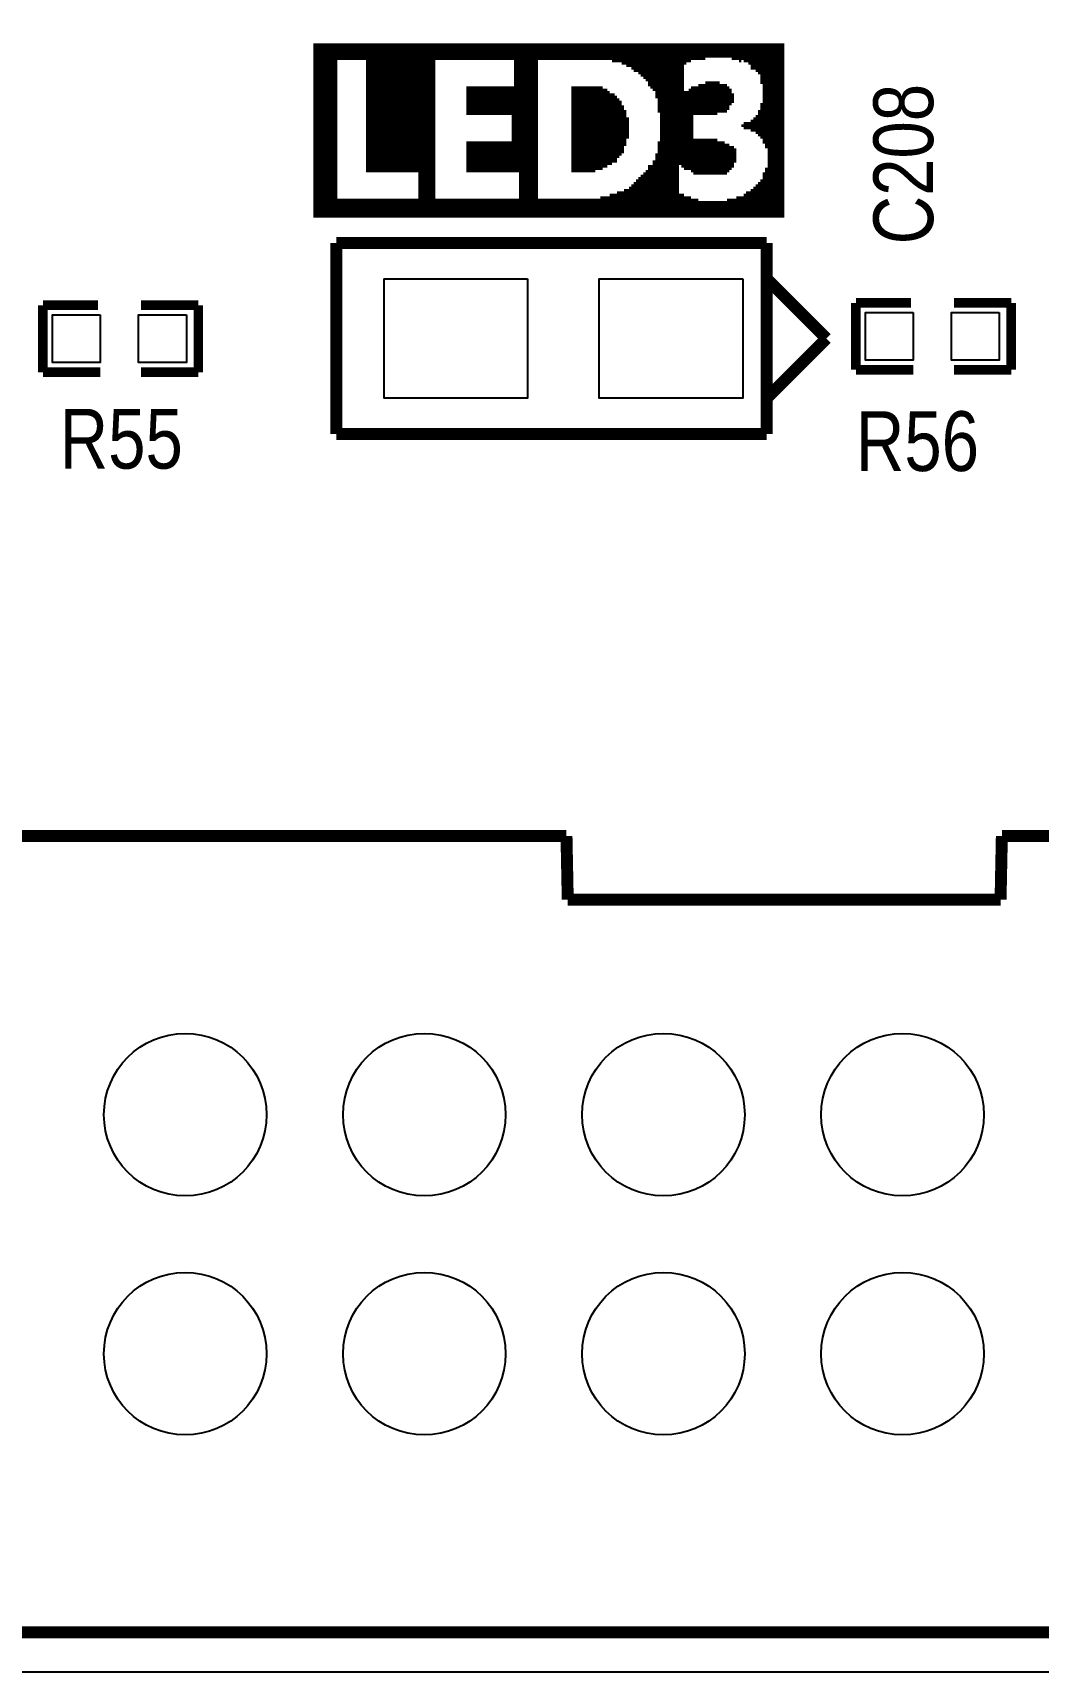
# Model space of a CAD drawing. Extents: x -16 to 114, y 9 to 99.
# Drawn here: x 26.97 to 37.65, y 9.2 to 26.62 of the extents above; entities that cross this region are included whole.
import ezdxf

# ---------------------------------------------------------------- set-up
doc = ezdxf.new("R2010")
doc.units = 0
for name, color, linetype in [('BG_OUTLINE', 3, 'CONTINUOUS'), ('MA_PEN3', 5, 'CONTINUOUS'), ('PG_SILKSCREEN_TOP', 6, 'CONTINUOUS'), ('PIN_TOP', 7, 'CONTINUOUS'), ('RD_SILKSCREEN_TOP', 8, 'CONTINUOUS')]:
    doc.layers.add(name, color=color, linetype=linetype)

msp = doc.modelspace()

# ---------------------------------------------------------------- linework, layer by layer
at = {"layer": 'BG_OUTLINE'}
msp.add_lwpolyline([(-13.134086, 99.189794), (110.731046, 99.189794, -0.414215), (113.79708, 96.12376), (113.799874, 12.17676), (113.79708, 12.263374, -0.41422), (110.731046, 9.19734), (-13.22832, 9.19734), (-13.12672, 9.20496, -0.414214), (-16.192754, 12.270994), (-16.20012, 96.12376, -0.414215)], format="xyb", close=True, dxfattribs=at)
at = {"layer": 'MA_PEN3', "const_width": 0.0254}
for points in [[(29.948124, 26.495756), (34.951924, 26.495756)], [(29.948124, 26.470356), (34.951924, 26.470356)], [(29.948124, 26.444956), (34.951924, 26.444956)], [(29.948124, 26.419556), (34.951924, 26.419556)], [(29.948124, 26.394156), (34.951924, 26.394156)], [(29.948124, 26.368756), (34.951924, 26.368756)], [(29.948124, 26.343356), (34.113724, 26.343356)], [(29.948124, 26.317956), (30.202124, 26.317956)], [(30.506924, 26.317956), (31.243524, 26.317956)], [(32.081724, 26.317956), (32.335724, 26.317956)], [(33.123124, 26.317956), (33.961324, 26.317956)], [(34.393124, 26.343356), (34.951924, 26.343356)], [(34.469324, 26.317956), (34.494724, 26.317956)], [(34.520124, 26.317956), (34.951924, 26.317956)], [(29.948124, 26.292556), (30.202124, 26.292556)], [(29.948124, 26.267156), (30.202124, 26.267156)], [(29.948124, 26.241756), (30.202124, 26.241756)], [(29.948124, 26.216356), (30.202124, 26.216356)], [(29.948124, 26.190956), (30.202124, 26.190956)], [(29.948124, 26.165556), (30.202124, 26.165556)], [(29.948124, 26.140156), (30.202124, 26.140156)], [(30.506924, 26.292556), (31.243524, 26.292556)], [(30.506924, 26.267156), (31.243524, 26.267156)], [(30.506924, 26.241756), (31.243524, 26.241756)], [(30.506924, 26.216356), (31.243524, 26.216356)], [(30.506924, 26.190956), (31.243524, 26.190956)], [(30.506924, 26.165556), (31.243524, 26.165556)], [(30.506924, 26.140156), (31.243524, 26.140156)], [(32.081724, 26.292556), (32.335724, 26.292556)], [(32.081724, 26.267156), (32.335724, 26.267156)], [(32.081724, 26.241756), (32.335724, 26.241756)], [(32.081724, 26.216356), (32.335724, 26.216356)], [(32.081724, 26.190956), (32.335724, 26.190956)], [(32.081724, 26.165556), (32.335724, 26.165556)], [(32.081724, 26.140156), (32.335724, 26.140156)], [(33.224724, 26.292556), (33.910524, 26.292556)], [(33.275524, 26.267156), (33.885124, 26.267156)], [(33.326324, 26.241756), (33.885124, 26.241756)], [(33.351724, 26.216356), (33.885124, 26.216356)], [(33.402524, 26.190956), (33.885124, 26.190956)], [(33.427924, 26.165556), (33.885124, 26.165556)], [(33.453324, 26.140156), (33.885124, 26.140156)], [(34.570924, 26.292556), (34.951924, 26.292556)], [(34.596324, 26.267156), (34.951924, 26.267156)], [(34.596324, 26.241756), (34.951924, 26.241756)], [(34.647124, 26.216356), (34.951924, 26.216356)], [(34.672524, 26.190956), (34.951924, 26.190956)], [(34.697924, 26.165556), (34.951924, 26.165556)], [(34.697924, 26.140156), (34.951924, 26.140156)], [(29.948124, 26.114756), (30.202124, 26.114756)], [(29.948124, 26.089356), (30.202124, 26.089356)], [(29.948124, 26.063956), (30.202124, 26.063956)], [(29.948124, 26.038556), (30.202124, 26.038556)], [(29.948124, 26.013156), (30.202124, 26.013156)], [(29.948124, 25.987756), (30.202124, 25.987756)], [(29.948124, 25.962356), (30.202124, 25.962356)], [(30.506924, 26.114756), (31.243524, 26.114756)], [(30.506924, 26.089356), (31.243524, 26.089356)], [(30.506924, 26.063956), (31.243524, 26.063956)], [(30.506924, 26.038556), (31.243524, 26.038556)], [(30.506924, 26.013156), (31.243524, 26.013156)], [(30.506924, 25.987756), (31.243524, 25.987756)], [(30.506924, 25.962356), (31.243524, 25.962356)], [(31.573724, 26.038556), (32.335724, 26.038556)], [(31.573724, 26.013156), (32.335724, 26.013156)], [(31.573724, 25.987756), (32.335724, 25.987756)], [(31.573724, 25.962356), (32.335724, 25.962356)], [(32.081724, 26.114756), (32.335724, 26.114756)], [(32.081724, 26.089356), (32.335724, 26.089356)], [(32.081724, 26.063956), (32.335724, 26.063956)], [(32.691324, 26.038556), (33.021524, 26.038556)], [(32.691324, 26.013156), (33.072324, 26.013156)], [(32.691324, 25.987756), (33.097724, 25.987756)], [(32.691324, 25.962356), (33.148524, 25.962356)], [(33.478724, 26.114756), (33.885124, 26.114756)], [(33.504124, 26.089356), (33.885124, 26.089356)], [(33.504124, 26.063956), (33.885124, 26.063956)], [(33.529524, 26.038556), (33.885124, 26.038556)], [(33.554924, 26.013156), (33.885124, 26.013156)], [(33.580324, 25.987756), (34.393124, 25.987756)], [(33.580324, 25.962356), (34.418524, 25.962356)], [(33.935924, 26.013156), (34.393124, 26.013156)], [(33.961324, 26.038556), (34.367724, 26.038556)], [(34.037524, 26.063956), (34.342324, 26.063956)], [(34.113724, 26.089356), (34.266124, 26.089356)], [(34.697924, 26.114756), (34.951924, 26.114756)], [(34.697924, 26.089356), (34.951924, 26.089356)], [(34.723324, 26.063956), (34.951924, 26.063956)], [(34.723324, 26.038556), (34.951924, 26.038556)], [(34.723324, 26.013156), (34.951924, 26.013156)], [(34.723324, 25.987756), (34.951924, 25.987756)], [(34.723324, 25.962356), (34.951924, 25.962356)], [(29.948124, 25.936956), (30.202124, 25.936956)], [(29.948124, 25.911556), (30.202124, 25.911556)], [(29.948124, 25.886156), (30.202124, 25.886156)], [(29.948124, 25.860756), (30.202124, 25.860756)], [(29.948124, 25.835356), (30.202124, 25.835356)], [(29.948124, 25.809956), (30.202124, 25.809956)], [(29.948124, 25.784556), (30.202124, 25.784556)], [(30.506924, 25.936956), (31.243524, 25.936956)], [(30.506924, 25.911556), (31.243524, 25.911556)], [(30.506924, 25.886156), (31.243524, 25.886156)], [(30.506924, 25.860756), (31.243524, 25.860756)], [(30.506924, 25.835356), (31.243524, 25.835356)], [(30.506924, 25.809956), (31.243524, 25.809956)], [(30.506924, 25.784556), (31.243524, 25.784556)], [(31.573724, 25.936956), (32.335724, 25.936956)], [(31.573724, 25.911556), (32.335724, 25.911556)], [(31.573724, 25.886156), (32.335724, 25.886156)], [(31.573724, 25.860756), (32.335724, 25.860756)], [(31.573724, 25.835356), (32.335724, 25.835356)], [(31.573724, 25.809956), (32.335724, 25.809956)], [(31.573724, 25.784556), (32.335724, 25.784556)], [(32.691324, 25.936956), (33.173924, 25.936956)], [(32.691324, 25.911556), (33.199324, 25.911556)], [(32.691324, 25.886156), (33.224724, 25.886156)], [(32.691324, 25.860756), (33.224724, 25.860756)], [(32.691324, 25.835356), (33.250124, 25.835356)], [(32.691324, 25.809956), (33.250124, 25.809956)], [(32.691324, 25.784556), (33.275524, 25.784556)], [(33.580324, 25.936956), (34.418524, 25.936956)], [(33.605724, 25.911556), (34.418524, 25.911556)], [(33.605724, 25.886156), (34.418524, 25.886156)], [(33.605724, 25.860756), (34.393124, 25.860756)], [(33.605724, 25.835356), (34.367724, 25.835356)], [(33.605724, 25.809956), (34.367724, 25.809956)], [(33.605724, 25.784556), (34.342324, 25.784556)], [(34.672524, 25.784556), (34.951924, 25.784556)], [(34.697924, 25.860756), (34.951924, 25.860756)], [(34.697924, 25.835356), (34.951924, 25.835356)], [(34.697924, 25.809956), (34.951924, 25.809956)], [(34.723324, 25.936956), (34.951924, 25.936956)], [(34.723324, 25.911556), (34.951924, 25.911556)], [(34.723324, 25.886156), (34.951924, 25.886156)], [(29.948124, 25.759156), (30.202124, 25.759156)], [(29.948124, 25.733756), (30.202124, 25.733756)], [(29.948124, 25.708356), (30.202124, 25.708356)], [(29.948124, 25.682956), (30.202124, 25.682956)], [(29.948124, 25.657556), (30.202124, 25.657556)], [(29.948124, 25.632156), (30.202124, 25.632156)], [(29.948124, 25.606756), (30.202124, 25.606756)], [(30.506924, 25.759156), (31.243524, 25.759156)], [(30.506924, 25.733756), (31.243524, 25.733756)], [(30.506924, 25.708356), (31.243524, 25.708356)], [(30.506924, 25.682956), (31.243524, 25.682956)], [(30.506924, 25.657556), (31.243524, 25.657556)], [(30.506924, 25.632156), (31.243524, 25.632156)], [(30.506924, 25.606756), (31.243524, 25.606756)], [(31.573724, 25.759156), (32.335724, 25.759156)], [(32.056324, 25.733756), (32.335724, 25.733756)], [(32.056324, 25.708356), (32.335724, 25.708356)], [(32.056324, 25.682956), (32.335724, 25.682956)], [(32.056324, 25.657556), (32.335724, 25.657556)], [(32.056324, 25.632156), (32.335724, 25.632156)], [(32.056324, 25.606756), (32.335724, 25.606756)], [(32.691324, 25.759156), (33.275524, 25.759156)], [(32.691324, 25.733756), (33.275524, 25.733756)], [(32.691324, 25.708356), (33.300924, 25.708356)], [(32.691324, 25.682956), (33.300924, 25.682956)], [(32.691324, 25.657556), (33.300924, 25.657556)], [(32.691324, 25.632156), (33.300924, 25.632156)], [(32.691324, 25.606756), (33.300924, 25.606756)], [(33.631124, 25.759156), (34.240724, 25.759156)], [(33.631124, 25.733756), (33.986724, 25.733756)], [(33.631124, 25.708356), (33.986724, 25.708356)], [(33.631124, 25.682956), (33.986724, 25.682956)], [(33.631124, 25.657556), (33.986724, 25.657556)], [(33.631124, 25.632156), (33.986724, 25.632156)], [(33.631124, 25.606756), (33.986724, 25.606756)], [(34.494724, 25.632156), (34.951924, 25.632156)], [(34.520124, 25.657556), (34.951924, 25.657556)], [(34.520124, 25.606756), (34.951924, 25.606756)], [(34.596324, 25.682956), (34.951924, 25.682956)], [(34.621724, 25.708356), (34.951924, 25.708356)], [(34.647124, 25.733756), (34.951924, 25.733756)], [(34.672524, 25.759156), (34.951924, 25.759156)], [(29.948124, 25.581356), (30.202124, 25.581356)], [(29.948124, 25.555956), (30.202124, 25.555956)], [(29.948124, 25.530556), (30.202124, 25.530556)], [(29.948124, 25.505156), (30.202124, 25.505156)], [(29.948124, 25.479756), (30.202124, 25.479756)], [(29.948124, 25.454356), (30.202124, 25.454356)], [(29.948124, 25.428956), (30.202124, 25.428956)], [(30.506924, 25.581356), (31.243524, 25.581356)], [(30.506924, 25.555956), (31.243524, 25.555956)], [(30.506924, 25.530556), (31.243524, 25.530556)], [(30.506924, 25.505156), (31.243524, 25.505156)], [(30.506924, 25.479756), (31.243524, 25.479756)], [(30.506924, 25.454356), (31.243524, 25.454356)], [(30.506924, 25.428956), (31.243524, 25.428956)], [(31.573724, 25.454356), (32.335724, 25.454356)], [(31.573724, 25.428956), (32.335724, 25.428956)], [(32.056324, 25.581356), (32.335724, 25.581356)], [(32.056324, 25.555956), (32.335724, 25.555956)], [(32.056324, 25.530556), (32.335724, 25.530556)], [(32.056324, 25.505156), (32.335724, 25.505156)], [(32.056324, 25.479756), (32.335724, 25.479756)], [(32.691324, 25.581356), (33.300924, 25.581356)], [(32.691324, 25.555956), (33.300924, 25.555956)], [(32.691324, 25.530556), (33.300924, 25.530556)], [(32.691324, 25.505156), (33.300924, 25.505156)], [(32.691324, 25.479756), (33.275524, 25.479756)], [(32.691324, 25.454356), (33.275524, 25.454356)], [(32.691324, 25.428956), (33.275524, 25.428956)], [(33.605724, 25.454356), (34.316924, 25.454356)], [(33.605724, 25.428956), (34.367724, 25.428956)], [(33.631124, 25.581356), (33.986724, 25.581356)], [(33.631124, 25.555956), (33.986724, 25.555956)], [(33.631124, 25.530556), (33.986724, 25.530556)], [(33.631124, 25.505156), (33.986724, 25.505156)], [(33.631124, 25.479756), (34.240724, 25.479756)], [(34.596324, 25.581356), (34.951924, 25.581356)], [(34.647124, 25.555956), (34.951924, 25.555956)], [(34.672524, 25.530556), (34.951924, 25.530556)], [(34.697924, 25.505156), (34.951924, 25.505156)], [(34.723324, 25.479756), (34.951924, 25.479756)], [(34.723324, 25.454356), (34.951924, 25.454356)], [(34.748724, 25.428956), (34.951924, 25.428956)], [(29.948124, 25.403556), (30.202124, 25.403556)], [(29.948124, 25.378156), (30.202124, 25.378156)], [(29.948124, 25.352756), (30.202124, 25.352756)], [(29.948124, 25.327356), (30.202124, 25.327356)], [(29.948124, 25.301956), (30.202124, 25.301956)], [(29.948124, 25.276556), (30.202124, 25.276556)], [(29.948124, 25.251156), (30.202124, 25.251156)], [(30.506924, 25.403556), (31.243524, 25.403556)], [(30.506924, 25.378156), (31.243524, 25.378156)], [(30.506924, 25.352756), (31.243524, 25.352756)], [(30.506924, 25.327356), (31.243524, 25.327356)], [(30.506924, 25.301956), (31.243524, 25.301956)], [(30.506924, 25.276556), (31.243524, 25.276556)], [(30.506924, 25.251156), (31.243524, 25.251156)], [(31.573724, 25.403556), (32.335724, 25.403556)], [(31.573724, 25.378156), (32.335724, 25.378156)], [(31.573724, 25.352756), (32.335724, 25.352756)], [(31.573724, 25.327356), (32.335724, 25.327356)], [(31.573724, 25.301956), (32.335724, 25.301956)], [(31.573724, 25.276556), (32.335724, 25.276556)], [(31.573724, 25.251156), (32.335724, 25.251156)], [(32.691324, 25.403556), (33.250124, 25.403556)], [(32.691324, 25.378156), (33.250124, 25.378156)], [(32.691324, 25.352756), (33.250124, 25.352756)], [(32.691324, 25.327356), (33.224724, 25.327356)], [(32.691324, 25.301956), (33.199324, 25.301956)], [(32.691324, 25.276556), (33.173924, 25.276556)], [(32.691324, 25.251156), (33.173924, 25.251156)], [(33.554924, 25.251156), (34.443924, 25.251156)], [(33.580324, 25.327356), (34.443924, 25.327356)], [(33.580324, 25.301956), (34.443924, 25.301956)], [(33.580324, 25.276556), (34.443924, 25.276556)], [(33.605724, 25.403556), (34.418524, 25.403556)], [(33.605724, 25.378156), (34.443924, 25.378156)], [(33.605724, 25.352756), (34.443924, 25.352756)], [(34.748724, 25.403556), (34.951924, 25.403556)], [(34.774124, 25.378156), (34.951924, 25.378156)], [(34.774124, 25.352756), (34.951924, 25.352756)], [(34.774124, 25.327356), (34.951924, 25.327356)], [(34.774124, 25.301956), (34.951924, 25.301956)], [(34.774124, 25.276556), (34.951924, 25.276556)], [(34.774124, 25.251156), (34.951924, 25.251156)], [(29.948124, 25.225756), (30.202124, 25.225756)], [(29.948124, 25.200356), (30.202124, 25.200356)], [(29.948124, 25.174956), (30.202124, 25.174956)], [(29.948124, 25.149556), (30.202124, 25.149556)], [(29.948124, 25.124156), (30.202124, 25.124156)], [(29.948124, 25.098756), (30.202124, 25.098756)], [(30.506924, 25.225756), (31.243524, 25.225756)], [(30.506924, 25.200356), (31.243524, 25.200356)], [(30.506924, 25.174956), (31.243524, 25.174956)], [(30.506924, 25.149556), (31.243524, 25.149556)], [(31.065724, 25.124156), (31.243524, 25.124156)], [(31.065724, 25.098756), (31.243524, 25.098756)], [(31.573724, 25.225756), (32.335724, 25.225756)], [(31.573724, 25.200356), (32.335724, 25.200356)], [(31.573724, 25.174956), (32.335724, 25.174956)], [(31.573724, 25.149556), (32.335724, 25.149556)], [(32.132524, 25.124156), (32.335724, 25.124156)], [(32.132524, 25.098756), (32.335724, 25.098756)], [(32.691324, 25.225756), (33.123124, 25.225756)], [(32.691324, 25.200356), (33.072324, 25.200356)], [(32.691324, 25.174956), (33.021524, 25.174956)], [(32.691324, 25.149556), (32.945324, 25.149556)], [(33.427924, 25.098756), (33.834324, 25.098756)], [(33.453324, 25.124156), (33.834324, 25.124156)], [(33.478724, 25.149556), (33.834324, 25.149556)], [(33.504124, 25.200356), (33.834324, 25.200356)], [(33.504124, 25.174956), (33.834324, 25.174956)], [(33.554924, 25.225756), (34.418524, 25.225756)], [(33.859724, 25.200356), (34.418524, 25.200356)], [(33.885124, 25.174956), (34.393124, 25.174956)], [(33.961324, 25.149556), (34.367724, 25.149556)], [(33.986724, 25.124156), (34.342324, 25.124156)], [(34.723324, 25.124156), (34.951924, 25.124156)], [(34.723324, 25.098756), (34.951924, 25.098756)], [(34.748724, 25.174956), (34.951924, 25.174956)], [(34.748724, 25.149556), (34.951924, 25.149556)], [(34.774124, 25.225756), (34.951924, 25.225756)], [(34.774124, 25.200356), (34.951924, 25.200356)], [(29.948124, 25.073356), (30.202124, 25.073356)], [(29.948124, 25.047956), (30.202124, 25.047956)], [(29.948124, 25.022556), (30.202124, 25.022556)], [(29.948124, 24.997156), (30.202124, 24.997156)], [(29.948124, 24.971756), (30.202124, 24.971756)], [(29.948124, 24.946356), (30.202124, 24.946356)], [(29.948124, 24.920956), (30.202124, 24.920956)], [(31.065724, 25.073356), (31.243524, 25.073356)], [(31.065724, 25.047956), (31.243524, 25.047956)], [(31.065724, 25.022556), (31.243524, 25.022556)], [(31.065724, 24.997156), (31.243524, 24.997156)], [(31.065724, 24.971756), (31.243524, 24.971756)], [(31.065724, 24.946356), (31.243524, 24.946356)], [(31.065724, 24.920956), (31.243524, 24.920956)], [(32.132524, 25.073356), (32.335724, 25.073356)], [(32.132524, 25.047956), (32.335724, 25.047956)], [(32.132524, 25.022556), (32.335724, 25.022556)], [(32.132524, 24.997156), (32.335724, 24.997156)], [(32.132524, 24.971756), (32.335724, 24.971756)], [(32.132524, 24.946356), (32.335724, 24.946356)], [(32.132524, 24.920956), (32.335724, 24.920956)], [(33.173924, 24.920956), (33.834324, 24.920956)], [(33.250124, 24.946356), (33.834324, 24.946356)], [(33.300924, 24.971756), (33.834324, 24.971756)], [(33.326324, 24.997156), (33.834324, 24.997156)], [(33.351724, 25.022556), (33.834324, 25.022556)], [(33.377124, 25.047956), (33.834324, 25.047956)], [(33.402524, 25.073356), (33.834324, 25.073356)], [(34.545524, 24.920956), (34.951924, 24.920956)], [(34.596324, 24.946356), (34.951924, 24.946356)], [(34.621724, 24.971756), (34.951924, 24.971756)], [(34.647124, 24.997156), (34.951924, 24.997156)], [(34.672524, 25.022556), (34.951924, 25.022556)], [(34.697924, 25.047956), (34.951924, 25.047956)], [(34.723324, 25.073356), (34.951924, 25.073356)], [(29.948124, 24.895556), (30.202124, 24.895556)], [(29.948124, 24.870156), (30.202124, 24.870156)], [(29.948124, 24.844756), (34.037524, 24.844756)], [(29.948124, 24.819356), (34.951924, 24.819356)], [(29.948124, 24.793956), (34.951924, 24.793956)], [(29.948124, 24.768556), (34.951924, 24.768556)], [(29.948124, 24.743156), (34.951924, 24.743156)], [(31.065724, 24.895556), (31.243524, 24.895556)], [(31.065724, 24.870156), (31.243524, 24.870156)], [(32.132524, 24.895556), (32.335724, 24.895556)], [(32.132524, 24.870156), (32.335724, 24.870156)], [(32.996124, 24.870156), (33.961324, 24.870156)], [(33.097724, 24.895556), (33.885124, 24.895556)], [(34.342324, 24.844756), (34.951924, 24.844756)], [(34.443924, 24.870156), (34.951924, 24.870156)], [(34.520124, 24.895556), (34.951924, 24.895556)], [(29.948124, 24.717756), (34.951924, 24.717756)], [(29.948124, 24.692356), (34.951924, 24.692356)], [(29.948124, 24.666956), (34.951924, 24.666956)]]:
    msp.add_lwpolyline(points, dxfattribs=at)
at = {"layer": 'PG_SILKSCREEN_TOP'}
for points, const_width in [([(34.76498, 24.38654), (30.19298, 24.38654)], 0.127), ([(30.19298, 24.38654), (30.19298, 24.25954)], 0.127), ([(34.76498, 22.35454), (34.76498, 24.38654)], 0.127), ([(30.19298, 24.25954), (30.19298, 22.35454)], 0.127), ([(34.76498, 24.00554), (35.39998, 23.37054)], 0.127), ([(27.0764, 23.7236), (27.6606, 23.7236)], 0.1016), ([(27.0764, 23.0124), (27.0764, 23.7236)], 0.1016), ([(28.7274, 23.7236), (28.1178, 23.7236)], 0.1016), ([(28.7274, 23.0124), (28.7274, 23.7236)], 0.1016), ([(35.7124, 23.749), (36.2966, 23.749)], 0.1016), ([(35.7124, 23.0378), (35.7124, 23.749)], 0.1016), ([(37.3634, 23.749), (36.7538, 23.749)], 0.1016), ([(37.3634, 23.0378), (37.3634, 23.749)], 0.1016), ([(35.39998, 23.37054), (34.76498, 22.73554)], 0.127), ([(27.686, 23.0124), (27.0764, 23.0124)], 0.1016), ([(28.7274, 23.0124), (28.1178, 23.0124)], 0.1016), ([(36.322, 23.0378), (35.7124, 23.0378)], 0.1016), ([(37.3634, 23.0378), (36.7538, 23.0378)], 0.1016), ([(30.19298, 22.35454), (34.76498, 22.35454)], 0.127), ([(5.638546, 18.08226), (32.638238, 18.08226)], 0.127), ([(32.638238, 18.08226), (32.6517, 17.408144)], 0.127), ([(37.249608, 17.408144), (37.263324, 18.08226)], 0.127), ([(37.263324, 18.08226), (64.238124, 18.08226)], 0.127), ([(32.6517, 17.408144), (37.249608, 17.408144)], 0.127), ([(64.238124, 9.622028), (5.638546, 9.622028)], 0.127)]:
    msp.add_lwpolyline(points, dxfattribs=dict(at, const_width=const_width))
at = {"layer": 'PIN_TOP'}
for points in [[(32.22498, 24.00554), (32.22498, 22.73554), (30.70098, 22.73554), (30.70098, 24.00554)], [(34.51098, 24.00554), (34.51098, 22.73554), (32.98698, 22.73554), (32.98698, 24.00554)], [(27.686, 23.622), (27.686, 23.114), (27.178, 23.114), (27.178, 23.622)], [(28.6004, 23.622), (28.6004, 23.114), (28.0924, 23.114), (28.0924, 23.622)], [(36.322, 23.6474), (36.322, 23.1394), (35.814, 23.1394), (35.814, 23.6474)], [(37.2364, 23.6474), (37.2364, 23.1394), (36.7284, 23.1394), (36.7284, 23.6474)]]:
    msp.add_lwpolyline(points, close=True, dxfattribs=at)
for centre in [(28.588208, 15.122144), (31.128208, 15.122144), (33.668208, 15.122144), (36.208208, 15.122144), (28.588208, 12.582144), (31.128208, 12.582144), (33.668208, 12.582144), (36.208208, 12.582144)]:
    msp.add_circle(centre, 0.8636, dxfattribs=at)

# ---------------------------------------------------------------- texts
at = {"layer": 'RD_SILKSCREEN_TOP', "width": 0.84}
msp.add_text('C208', height=0.635, rotation=90, dxfattribs=at).set_placement((36.533582, 24.3713))
for s, p in [('R55', (27.2542, 21.987764)), ('R56', (35.7124, 21.962364))]:
    msp.add_text(s, height=0.635, dxfattribs=at).set_placement(p)

doc.saveas('drawing.dxf')
